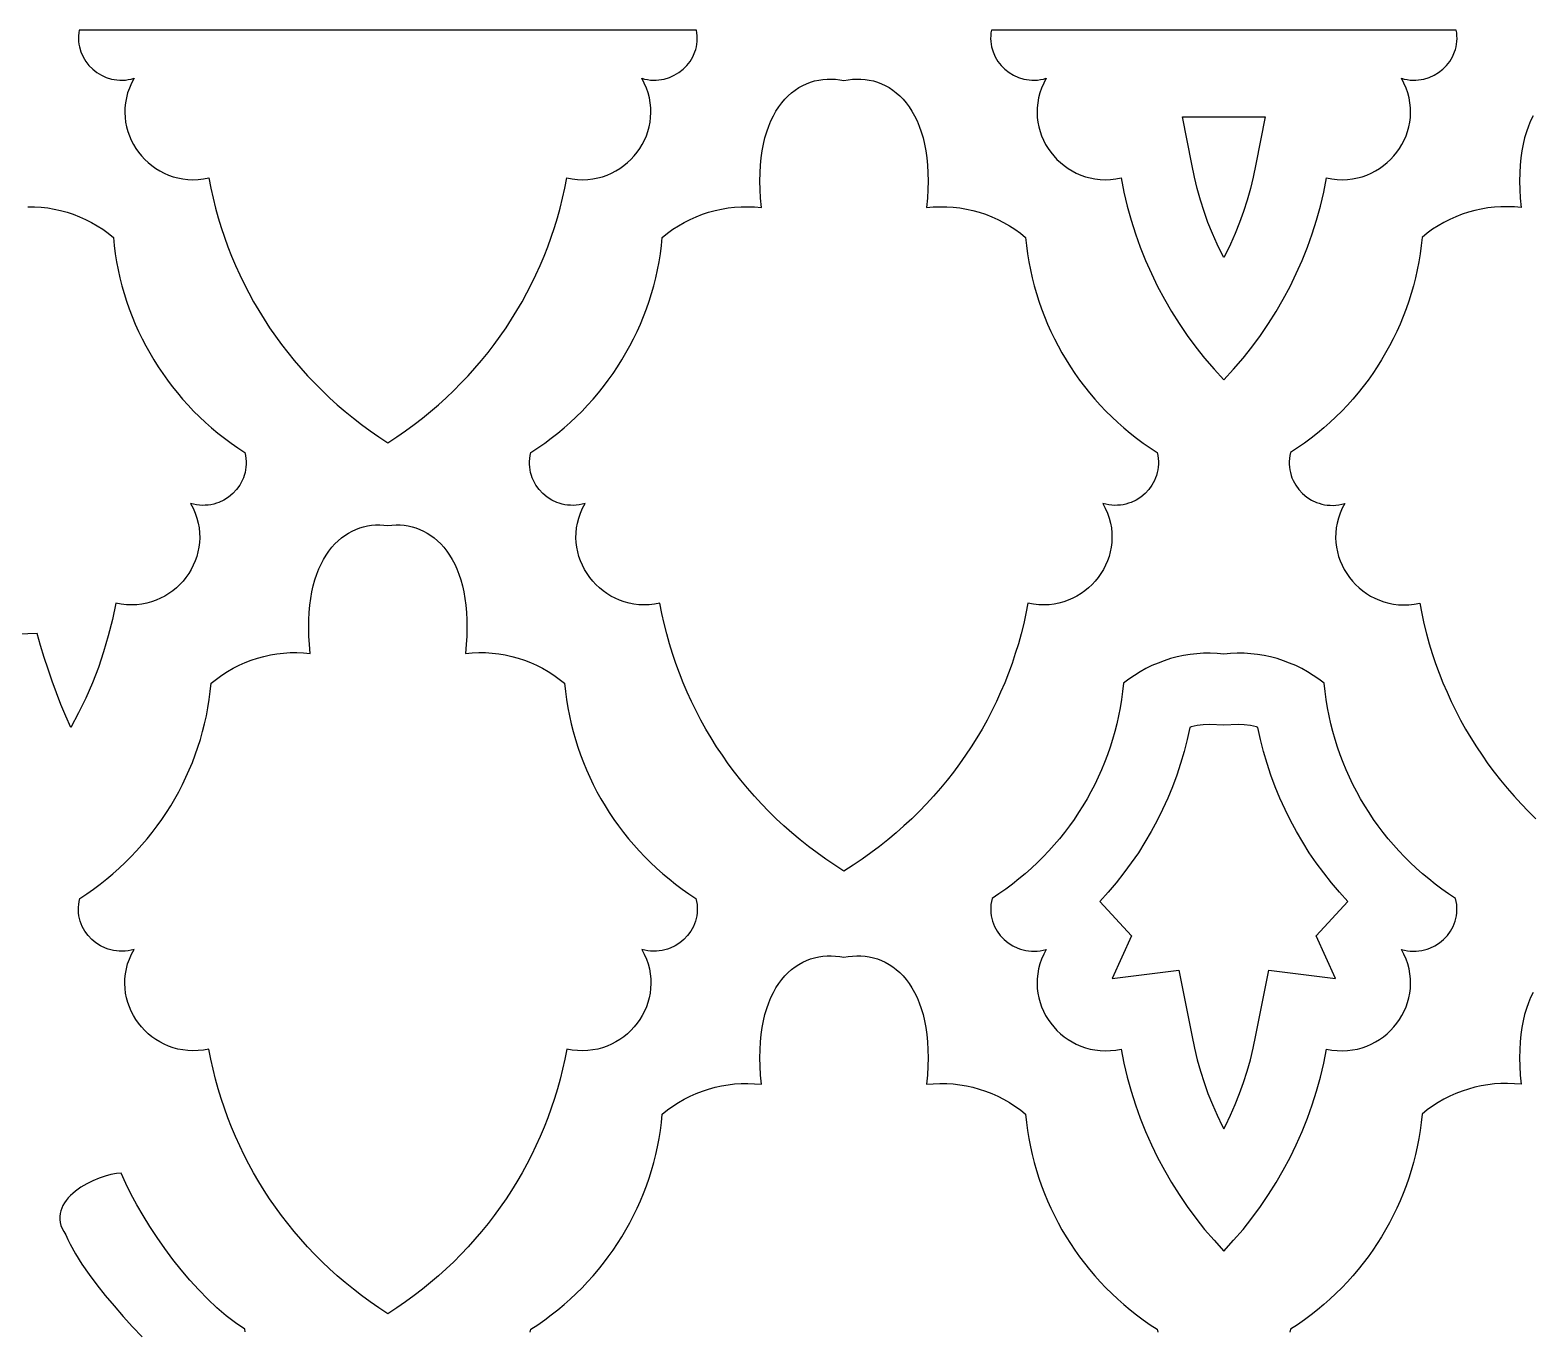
# Model space of a CAD drawing. Extents: x 50 to 3710, y -977 to -877.
# Drawn here: x 2575.2 to 2638.6, y -931.9 to -877.1 of the extents above; entities that cross this region are included whole.
import ezdxf

# ---------------------------------------------------------------- set-up
doc = ezdxf.new("R2010")
doc.units = 0
doc.layers.add('LAYER_1', color=18, linetype='CONTINUOUS')

msp = doc.modelspace()

# ---------------------------------------------------------------- linework, layer by layer
at = {"layer": 'LAYER_1'}
for points in [[(2590.31, -894.488), (2590.686, -894.241), (2591.054, -893.985), (2591.414, -893.722), (2591.765, -893.451), (2592.108, -893.172), (2592.442, -892.885), (2592.768, -892.591), (2593.085, -892.29), (2593.393, -891.982), (2593.692, -891.667), (2593.982, -891.345), (2594.263, -891.017), (2594.534, -890.682), (2594.797, -890.341), (2595.05, -889.994), (2595.294, -889.641), (2595.529, -889.283), (2595.753, -888.918), (2595.969, -888.548), (2596.174, -888.173), (2596.37, -887.793), (2596.556, -887.408), (2596.732, -887.019), (2596.898, -886.624), (2597.054, -886.225), (2597.2, -885.822), (2597.336, -885.415), (2597.461, -885.004), (2597.576, -884.589), (2597.68, -884.17), (2597.774, -883.748), (2597.857, -883.322), (2598.085, -883.364), (2598.31, -883.389), (2598.53, -883.396), (2598.746, -883.387), (2598.958, -883.362), (2599.164, -883.322), (2599.364, -883.268), (2599.558, -883.2), (2599.745, -883.119), (2599.925, -883.025), (2600.096, -882.92), (2600.26, -882.803), (2600.415, -882.675), (2600.56, -882.538), (2600.696, -882.392), (2600.821, -882.237), (2600.935, -882.074), (2601.038, -881.904), (2601.13, -881.727), (2601.209, -881.544), (2601.275, -881.356), (2601.327, -881.163), (2601.366, -880.966), (2601.391, -880.766), (2601.401, -880.563), (2601.395, -880.358), (2601.374, -880.151), (2601.336, -879.944), (2601.282, -879.736), (2601.21, -879.529), (2601.12, -879.323), (2601.012, -879.119), (2601.135, -879.152), (2601.257, -879.176), (2601.379, -879.191), (2601.499, -879.199), (2601.618, -879.198), (2601.735, -879.19), (2601.963, -879.151), (2602.182, -879.085), (2602.388, -878.992), (2602.58, -878.876), (2602.756, -878.738), (2602.913, -878.58), (2603.05, -878.404), (2603.165, -878.213), (2603.255, -878.007), (2603.29, -877.899), (2603.318, -877.789), (2603.339, -877.676), (2603.352, -877.561), (2603.358, -877.444), (2603.355, -877.325), (2603.345, -877.205), (2603.326, -877.083), (2577.294, -877.083), (2577.275, -877.205), (2577.264, -877.325), (2577.262, -877.444), (2577.267, -877.561), (2577.281, -877.676), (2577.302, -877.789), (2577.365, -878.007), (2577.455, -878.213), (2577.569, -878.404), (2577.706, -878.58), (2577.864, -878.738), (2578.04, -878.876), (2578.232, -878.992), (2578.438, -879.085), (2578.656, -879.151), (2578.769, -879.174), (2578.884, -879.19), (2579.001, -879.198), (2579.12, -879.199), (2579.241, -879.191), (2579.362, -879.176), (2579.484, -879.152), (2579.607, -879.119), (2579.499, -879.323), (2579.41, -879.529), (2579.338, -879.736), (2579.283, -879.944), (2579.246, -880.151), (2579.224, -880.358), (2579.219, -880.563), (2579.229, -880.766), (2579.253, -880.966), (2579.292, -881.163), (2579.345, -881.356), (2579.411, -881.544), (2579.49, -881.727), (2579.581, -881.904), (2579.684, -882.074), (2579.799, -882.237), (2579.924, -882.392), (2580.059, -882.538), (2580.205, -882.675), (2580.36, -882.803), (2580.523, -882.92), (2580.695, -883.025), (2580.875, -883.119), (2581.062, -883.2), (2581.256, -883.268), (2581.456, -883.322), (2581.662, -883.362), (2581.873, -883.387), (2582.089, -883.396), (2582.31, -883.389), (2582.534, -883.364), (2582.762, -883.322), (2582.845, -883.748), (2582.939, -884.17), (2583.044, -884.589), (2583.159, -885.004), (2583.284, -885.415), (2583.419, -885.822), (2583.565, -886.225), (2583.721, -886.624), (2583.887, -887.019), (2584.063, -887.408), (2584.249, -887.793), (2584.445, -888.173), (2584.651, -888.548), (2584.866, -888.918), (2585.091, -889.283), (2585.325, -889.641), (2585.569, -889.994), (2585.822, -890.341), (2586.085, -890.682), (2586.357, -891.017), (2586.638, -891.345), (2586.928, -891.667), (2587.227, -891.982), (2587.535, -892.29), (2587.851, -892.591), (2588.177, -892.885), (2588.511, -893.172), (2588.854, -893.451), (2589.205, -893.722), (2589.565, -893.985), (2589.933, -894.241)], [(2625.559, -891.842), (2625.973, -891.391), (2626.369, -890.928), (2626.746, -890.452), (2627.105, -889.964), (2627.445, -889.464), (2627.766, -888.953), (2628.068, -888.431), (2628.351, -887.899), (2628.614, -887.356), (2628.857, -886.805), (2629.081, -886.244), (2629.284, -885.675), (2629.467, -885.098), (2629.629, -884.513), (2629.771, -883.921), (2629.891, -883.322), (2630.119, -883.364), (2630.343, -883.389), (2630.564, -883.396), (2630.78, -883.387), (2630.992, -883.362), (2631.198, -883.322), (2631.398, -883.268), (2631.592, -883.2), (2631.779, -883.119), (2631.958, -883.025), (2632.13, -882.92), (2632.294, -882.803), (2632.449, -882.675), (2632.594, -882.538), (2632.73, -882.392), (2632.855, -882.237), (2632.969, -882.074), (2633.072, -881.904), (2633.164, -881.727), (2633.242, -881.544), (2633.309, -881.356), (2633.361, -881.163), (2633.4, -880.966), (2633.425, -880.766), (2633.435, -880.563), (2633.429, -880.358), (2633.408, -880.151), (2633.37, -879.944), (2633.316, -879.736), (2633.244, -879.529), (2633.154, -879.323), (2633.046, -879.119), (2633.169, -879.152), (2633.291, -879.176), (2633.413, -879.191), (2633.533, -879.199), (2633.652, -879.198), (2633.769, -879.19), (2633.997, -879.151), (2634.215, -879.085), (2634.422, -878.992), (2634.614, -878.876), (2634.79, -878.738), (2634.947, -878.58), (2635.084, -878.404), (2635.199, -878.213), (2635.289, -878.007), (2635.324, -877.899), (2635.352, -877.789), (2635.373, -877.676), (2635.386, -877.561), (2635.392, -877.444), (2635.389, -877.325), (2635.379, -877.205), (2635.36, -877.083), (2625.559, -877.083), (2615.759, -877.083), (2615.74, -877.205), (2615.729, -877.325), (2615.727, -877.444), (2615.733, -877.561), (2615.746, -877.676), (2615.767, -877.789), (2615.83, -878.007), (2615.92, -878.213), (2616.035, -878.404), (2616.172, -878.58), (2616.329, -878.738), (2616.505, -878.876), (2616.697, -878.992), (2616.903, -879.085), (2617.122, -879.151), (2617.235, -879.174), (2617.35, -879.19), (2617.467, -879.198), (2617.586, -879.199), (2617.706, -879.191), (2617.827, -879.176), (2617.95, -879.152), (2618.073, -879.119), (2617.965, -879.323), (2617.875, -879.529), (2617.803, -879.736), (2617.749, -879.944), (2617.711, -880.151), (2617.69, -880.358), (2617.684, -880.563), (2617.694, -880.766), (2617.719, -880.966), (2617.758, -881.163), (2617.81, -881.356), (2617.876, -881.544), (2617.955, -881.727), (2618.047, -881.904), (2618.15, -882.074), (2618.264, -882.237), (2618.389, -882.392), (2618.525, -882.538), (2618.67, -882.675), (2618.825, -882.803), (2618.989, -882.92), (2619.16, -883.025), (2619.34, -883.119), (2619.527, -883.2), (2619.721, -883.268), (2619.921, -883.322), (2620.127, -883.362), (2620.339, -883.387), (2620.555, -883.396), (2620.775, -883.389), (2621, -883.364), (2621.227, -883.322), (2621.348, -883.921), (2621.489, -884.513), (2621.652, -885.098), (2621.835, -885.675), (2622.038, -886.244), (2622.261, -886.805), (2622.505, -887.356), (2622.768, -887.899), (2623.051, -888.431), (2623.353, -888.953), (2623.674, -889.464), (2624.014, -889.964), (2624.373, -890.452), (2624.75, -890.928), (2625.146, -891.391)], [(2609.542, -879.212), (2609.721, -879.18), (2609.9, -879.159), (2610.078, -879.15), (2610.256, -879.152), (2610.433, -879.167), (2610.608, -879.193), (2610.781, -879.232), (2610.952, -879.283), (2611.119, -879.347), (2611.283, -879.423), (2611.443, -879.512), (2611.599, -879.614), (2611.749, -879.729), (2611.894, -879.857), (2612.033, -879.999), (2612.166, -880.154), (2612.292, -880.322), (2612.41, -880.504), (2612.521, -880.7), (2612.623, -880.91), (2612.716, -881.134), (2612.8, -881.373), (2612.875, -881.625), (2612.939, -881.893), (2612.992, -882.174), (2613.034, -882.471), (2613.065, -882.783), (2613.083, -883.109), (2613.089, -883.451), (2613.082, -883.808), (2613.061, -884.181), (2613.025, -884.569), (2613.308, -884.544), (2613.591, -884.534), (2613.873, -884.538), (2614.153, -884.556), (2614.431, -884.588), (2614.707, -884.634), (2614.979, -884.694), (2615.248, -884.768), (2615.512, -884.855), (2615.772, -884.956), (2616.027, -885.069), (2616.276, -885.196), (2616.518, -885.335), (2616.754, -885.488), (2616.982, -885.652), (2617.202, -885.829), (2617.238, -886.175), (2617.284, -886.519), (2617.34, -886.86), (2617.405, -887.199), (2617.48, -887.535), (2617.565, -887.868), (2617.659, -888.198), (2617.762, -888.524), (2617.874, -888.847), (2617.996, -889.167), (2618.126, -889.482), (2618.266, -889.794), (2618.414, -890.101), (2618.57, -890.404), (2618.735, -890.702), (2618.909, -890.995), (2619.091, -891.284), (2619.281, -891.567), (2619.479, -891.845), (2619.685, -892.118), (2619.9, -892.385), (2620.121, -892.646), (2620.351, -892.902), (2620.588, -893.151), (2620.832, -893.393), (2621.084, -893.629), (2621.343, -893.859), (2621.61, -894.082), (2621.883, -894.297), (2622.163, -894.505), (2622.45, -894.706), (2622.743, -894.9), (2622.771, -895.026), (2622.79, -895.151), (2622.8, -895.274), (2622.8, -895.396), (2622.793, -895.517), (2622.777, -895.634), (2622.754, -895.75), (2622.723, -895.863), (2622.685, -895.972), (2622.639, -896.079), (2622.529, -896.281), (2622.394, -896.466), (2622.237, -896.634), (2622.06, -896.78), (2621.865, -896.904), (2621.655, -897.003), (2621.545, -897.043), (2621.432, -897.075), (2621.317, -897.1), (2621.199, -897.118), (2621.078, -897.128), (2620.956, -897.13), (2620.833, -897.123), (2620.708, -897.108), (2620.582, -897.083), (2620.455, -897.05), (2620.563, -897.254), (2620.653, -897.46), (2620.725, -897.667), (2620.779, -897.874), (2620.817, -898.082), (2620.838, -898.288), (2620.844, -898.493), (2620.834, -898.696), (2620.809, -898.897), (2620.771, -899.094), (2620.718, -899.286), (2620.652, -899.475), (2620.573, -899.657), (2620.481, -899.834), (2620.378, -900.005), (2620.264, -900.167), (2620.139, -900.322), (2620.003, -900.469), (2619.858, -900.606), (2619.703, -900.733), (2619.54, -900.85), (2619.368, -900.956), (2619.188, -901.049), (2619.001, -901.13), (2618.807, -901.199), (2618.607, -901.253), (2618.401, -901.293), (2618.189, -901.318), (2617.973, -901.327), (2617.753, -901.319), (2617.528, -901.295), (2617.301, -901.253), (2617.216, -901.686), (2617.12, -902.115), (2617.013, -902.541), (2616.896, -902.962), (2616.768, -903.38), (2616.629, -903.794), (2616.479, -904.204), (2616.319, -904.609), (2616.149, -905.01), (2615.968, -905.405), (2615.777, -905.796), (2615.576, -906.182), (2615.365, -906.562), (2615.143, -906.937), (2614.912, -907.306), (2614.671, -907.669), (2614.42, -908.027), (2614.16, -908.378), (2613.89, -908.723), (2613.61, -909.061), (2613.321, -909.393), (2613.023, -909.718), (2612.715, -910.035), (2612.398, -910.346), (2612.072, -910.649), (2611.737, -910.945), (2611.394, -911.233), (2611.041, -911.513), (2610.679, -911.785), (2610.309, -912.048), (2609.93, -912.304), (2609.542, -912.551), (2609.155, -912.304), (2608.776, -912.048), (2608.406, -911.785), (2608.044, -911.513), (2607.691, -911.233), (2607.347, -910.945), (2607.012, -910.649), (2606.687, -910.346), (2606.37, -910.035), (2606.062, -909.718), (2605.764, -909.393), (2605.475, -909.061), (2605.195, -908.723), (2604.925, -908.378), (2604.665, -908.027), (2604.414, -907.669), (2604.173, -907.306), (2603.942, -906.937), (2603.72, -906.562), (2603.509, -906.182), (2603.308, -905.796), (2603.117, -905.405), (2602.936, -905.01), (2602.766, -904.609), (2602.606, -904.204), (2602.456, -903.794), (2602.317, -903.38), (2602.189, -902.962), (2602.072, -902.541), (2601.965, -902.115), (2601.869, -901.686), (2601.784, -901.253), (2601.557, -901.295), (2601.332, -901.319), (2601.112, -901.327), (2600.895, -901.318), (2600.684, -901.293), (2600.478, -901.253), (2600.278, -901.199), (2600.084, -901.13), (2599.897, -901.049), (2599.717, -900.956), (2599.545, -900.85), (2599.382, -900.733), (2599.227, -900.606), (2599.082, -900.469), (2598.946, -900.322), (2598.821, -900.167), (2598.707, -900.005), (2598.603, -899.834), (2598.512, -899.657), (2598.433, -899.475), (2598.367, -899.286), (2598.314, -899.094), (2598.275, -898.897), (2598.251, -898.696), (2598.241, -898.493), (2598.247, -898.288), (2598.268, -898.082), (2598.306, -897.874), (2598.36, -897.667), (2598.432, -897.46), (2598.522, -897.254), (2598.63, -897.05), (2598.503, -897.083), (2598.377, -897.108), (2598.252, -897.123), (2598.129, -897.13), (2598.007, -897.128), (2597.886, -897.118), (2597.768, -897.1), (2597.653, -897.075), (2597.54, -897.043), (2597.429, -897.003), (2597.219, -896.904), (2597.025, -896.78), (2596.848, -896.634), (2596.691, -896.466), (2596.556, -896.281), (2596.446, -896.079), (2596.4, -895.972), (2596.362, -895.863), (2596.331, -895.75), (2596.308, -895.634), (2596.292, -895.517), (2596.284, -895.396), (2596.285, -895.274), (2596.295, -895.151), (2596.314, -895.026), (2596.342, -894.9), (2596.635, -894.706), (2596.922, -894.505), (2597.202, -894.297), (2597.475, -894.082), (2597.742, -893.859), (2598.001, -893.629), (2598.252, -893.393), (2598.497, -893.151), (2598.734, -892.902), (2598.964, -892.646), (2599.185, -892.385), (2599.399, -892.118), (2599.606, -891.845), (2599.804, -891.567), (2599.994, -891.284), (2600.176, -890.995), (2600.35, -890.702), (2600.515, -890.404), (2600.671, -890.101), (2600.819, -889.794), (2600.959, -889.482), (2601.089, -889.167), (2601.211, -888.847), (2601.323, -888.524), (2601.426, -888.198), (2601.52, -887.868), (2601.605, -887.535), (2601.68, -887.199), (2601.745, -886.86), (2601.801, -886.519), (2601.847, -886.175), (2601.883, -885.829), (2602.103, -885.652), (2602.331, -885.488), (2602.567, -885.335), (2602.809, -885.196), (2603.058, -885.069), (2603.313, -884.956), (2603.572, -884.855), (2603.837, -884.768), (2604.106, -884.694), (2604.378, -884.634), (2604.654, -884.588), (2604.932, -884.556), (2605.212, -884.538), (2605.494, -884.534), (2605.776, -884.544), (2606.059, -884.569), (2606.024, -884.181), (2606.003, -883.808), (2605.996, -883.451), (2606.002, -883.109), (2606.02, -882.783), (2606.05, -882.471), (2606.093, -882.174), (2606.146, -881.893), (2606.21, -881.625), (2606.285, -881.373), (2606.369, -881.134), (2606.462, -880.91), (2606.564, -880.7), (2606.675, -880.504), (2606.793, -880.322), (2606.919, -880.154), (2607.052, -879.999), (2607.191, -879.857), (2607.336, -879.729), (2607.486, -879.614), (2607.642, -879.512), (2607.802, -879.423), (2607.966, -879.347), (2608.133, -879.283), (2608.304, -879.232), (2608.477, -879.193), (2608.652, -879.167), (2608.829, -879.152), (2609.007, -879.15), (2609.185, -879.159), (2609.364, -879.18)], [(2609.542, -879.212), (2609.721, -879.18), (2609.9, -879.159), (2610.078, -879.15), (2610.256, -879.152), (2610.433, -879.167), (2610.608, -879.193), (2610.781, -879.232), (2610.952, -879.283), (2611.119, -879.347), (2611.283, -879.423), (2611.443, -879.512), (2611.599, -879.614), (2611.749, -879.729), (2611.894, -879.857), (2612.033, -879.999), (2612.166, -880.154), (2612.292, -880.322), (2612.41, -880.504), (2612.521, -880.7), (2612.623, -880.91), (2612.716, -881.134), (2612.8, -881.373), (2612.875, -881.625), (2612.939, -881.893), (2612.992, -882.174), (2613.034, -882.471), (2613.065, -882.783), (2613.083, -883.109), (2613.089, -883.451), (2613.082, -883.808), (2613.061, -884.181), (2613.025, -884.569), (2613.308, -884.544), (2613.591, -884.534), (2613.873, -884.538), (2614.153, -884.556), (2614.431, -884.588), (2614.707, -884.634), (2614.979, -884.694), (2615.248, -884.768), (2615.512, -884.855), (2615.772, -884.956), (2616.027, -885.069), (2616.276, -885.196), (2616.518, -885.335), (2616.754, -885.488), (2616.982, -885.652), (2617.202, -885.829), (2617.238, -886.175), (2617.284, -886.519), (2617.34, -886.86), (2617.405, -887.199), (2617.48, -887.535), (2617.565, -887.868), (2617.659, -888.198), (2617.762, -888.524), (2617.874, -888.847), (2617.996, -889.167), (2618.126, -889.482), (2618.266, -889.794), (2618.414, -890.101), (2618.57, -890.404), (2618.735, -890.702), (2618.909, -890.995), (2619.091, -891.284), (2619.281, -891.567), (2619.479, -891.845), (2619.685, -892.118), (2619.9, -892.385), (2620.121, -892.646), (2620.351, -892.902), (2620.588, -893.151), (2620.832, -893.393), (2621.084, -893.629), (2621.343, -893.859), (2621.61, -894.082), (2621.883, -894.297), (2622.163, -894.505), (2622.45, -894.706), (2622.743, -894.9), (2622.771, -895.026), (2622.79, -895.151), (2622.8, -895.274), (2622.8, -895.396), (2622.793, -895.517), (2622.777, -895.634), (2622.754, -895.75), (2622.723, -895.863), (2622.685, -895.972), (2622.639, -896.079), (2622.529, -896.281), (2622.394, -896.466), (2622.237, -896.634), (2622.06, -896.78), (2621.865, -896.904), (2621.655, -897.003), (2621.545, -897.043), (2621.432, -897.075), (2621.317, -897.1), (2621.199, -897.118), (2621.078, -897.128), (2620.956, -897.13), (2620.833, -897.123), (2620.708, -897.108), (2620.582, -897.083), (2620.455, -897.05), (2620.563, -897.254), (2620.653, -897.46), (2620.725, -897.667), (2620.779, -897.874), (2620.817, -898.082), (2620.838, -898.288), (2620.844, -898.493), (2620.834, -898.696), (2620.809, -898.897), (2620.771, -899.094), (2620.718, -899.286), (2620.652, -899.475), (2620.573, -899.657), (2620.481, -899.834), (2620.378, -900.005), (2620.264, -900.167), (2620.139, -900.322), (2620.003, -900.469), (2619.858, -900.606), (2619.703, -900.733), (2619.54, -900.85), (2619.368, -900.956), (2619.188, -901.049), (2619.001, -901.13), (2618.807, -901.199), (2618.607, -901.253), (2618.401, -901.293), (2618.189, -901.318), (2617.973, -901.327), (2617.753, -901.319), (2617.528, -901.295), (2617.301, -901.253), (2617.216, -901.686), (2617.12, -902.115), (2617.013, -902.541), (2616.896, -902.962), (2616.768, -903.38), (2616.629, -903.794), (2616.479, -904.204), (2616.319, -904.609), (2616.149, -905.01), (2615.968, -905.405), (2615.777, -905.796), (2615.576, -906.182), (2615.365, -906.562), (2615.143, -906.937), (2614.912, -907.306), (2614.671, -907.669), (2614.42, -908.027), (2614.16, -908.378), (2613.89, -908.723), (2613.61, -909.061), (2613.321, -909.393), (2613.023, -909.718), (2612.715, -910.035), (2612.398, -910.346), (2612.072, -910.649), (2611.737, -910.945), (2611.394, -911.233), (2611.041, -911.513), (2610.679, -911.785), (2610.309, -912.048), (2609.93, -912.304), (2609.542, -912.551), (2609.155, -912.304), (2608.776, -912.048), (2608.406, -911.785), (2608.044, -911.513), (2607.691, -911.233), (2607.347, -910.945), (2607.012, -910.649), (2606.687, -910.346), (2606.37, -910.035), (2606.062, -909.718), (2605.764, -909.393), (2605.475, -909.061), (2605.195, -908.723), (2604.925, -908.378), (2604.665, -908.027), (2604.414, -907.669), (2604.173, -907.306), (2603.942, -906.937), (2603.72, -906.562), (2603.509, -906.182), (2603.308, -905.796), (2603.117, -905.405), (2602.936, -905.01), (2602.766, -904.609), (2602.606, -904.204), (2602.456, -903.794), (2602.317, -903.38), (2602.189, -902.962), (2602.072, -902.541), (2601.965, -902.115), (2601.869, -901.686), (2601.784, -901.253), (2601.557, -901.295), (2601.332, -901.319), (2601.112, -901.327), (2600.895, -901.318), (2600.684, -901.293), (2600.478, -901.253), (2600.278, -901.199), (2600.084, -901.13), (2599.897, -901.049), (2599.717, -900.956), (2599.545, -900.85), (2599.382, -900.733), (2599.227, -900.606), (2599.082, -900.469), (2598.946, -900.322), (2598.821, -900.167), (2598.707, -900.005), (2598.603, -899.834), (2598.512, -899.657), (2598.433, -899.475), (2598.367, -899.286), (2598.314, -899.094), (2598.275, -898.897), (2598.251, -898.696), (2598.241, -898.493), (2598.247, -898.288), (2598.268, -898.082), (2598.306, -897.874), (2598.36, -897.667), (2598.432, -897.46), (2598.522, -897.254), (2598.63, -897.05), (2598.503, -897.083), (2598.377, -897.108), (2598.252, -897.123), (2598.129, -897.13), (2598.007, -897.128), (2597.886, -897.118), (2597.768, -897.1), (2597.653, -897.075), (2597.54, -897.043), (2597.429, -897.003), (2597.219, -896.904), (2597.025, -896.78), (2596.848, -896.634), (2596.691, -896.466), (2596.556, -896.281), (2596.446, -896.079), (2596.4, -895.972), (2596.362, -895.863), (2596.331, -895.75), (2596.308, -895.634), (2596.292, -895.517), (2596.284, -895.396), (2596.285, -895.274), (2596.295, -895.151), (2596.314, -895.026), (2596.342, -894.9), (2596.635, -894.706), (2596.922, -894.505), (2597.202, -894.297), (2597.475, -894.082), (2597.742, -893.859), (2598.001, -893.629), (2598.252, -893.393), (2598.497, -893.151), (2598.734, -892.902), (2598.964, -892.646), (2599.185, -892.385), (2599.399, -892.118), (2599.606, -891.845), (2599.804, -891.567), (2599.994, -891.284), (2600.176, -890.995), (2600.35, -890.702), (2600.515, -890.404), (2600.671, -890.101), (2600.819, -889.794), (2600.959, -889.482), (2601.089, -889.167), (2601.211, -888.847), (2601.323, -888.524), (2601.426, -888.198), (2601.52, -887.868), (2601.605, -887.535), (2601.68, -887.199), (2601.745, -886.86), (2601.801, -886.519), (2601.847, -886.175), (2601.883, -885.829), (2602.103, -885.652), (2602.331, -885.488), (2602.567, -885.335), (2602.809, -885.196), (2603.058, -885.069), (2603.313, -884.956), (2603.572, -884.855), (2603.837, -884.768), (2604.106, -884.694), (2604.378, -884.634), (2604.654, -884.588), (2604.932, -884.556), (2605.212, -884.538), (2605.494, -884.534), (2605.776, -884.544), (2606.059, -884.569), (2606.024, -884.181), (2606.003, -883.808), (2605.996, -883.451), (2606.002, -883.109), (2606.02, -882.783), (2606.05, -882.471), (2606.093, -882.174), (2606.146, -881.893), (2606.21, -881.625), (2606.285, -881.373), (2606.369, -881.134), (2606.462, -880.91), (2606.564, -880.7), (2606.675, -880.504), (2606.793, -880.322), (2606.919, -880.154), (2607.052, -879.999), (2607.191, -879.857), (2607.336, -879.729), (2607.486, -879.614), (2607.642, -879.512), (2607.802, -879.423), (2607.966, -879.347), (2608.133, -879.283), (2608.304, -879.232), (2608.477, -879.193), (2608.652, -879.167), (2608.829, -879.152), (2609.007, -879.15), (2609.185, -879.159), (2609.364, -879.18)], [(2625.559, -886.682), (2625.491, -886.556), (2625.275, -886.111), (2625.076, -885.658), (2624.892, -885.198), (2624.725, -884.73), (2624.574, -884.255), (2624.441, -883.773), (2624.324, -883.285), (2624.214, -882.739), (2623.811, -880.737), (2625.559, -880.737), (2627.307, -880.737), (2626.905, -882.739), (2626.795, -883.285), (2626.678, -883.773), (2626.544, -884.255), (2626.394, -884.73), (2626.227, -885.198), (2626.043, -885.658), (2625.844, -886.111), (2625.628, -886.556)], [(2590.31, -931.222), (2589.933, -930.975), (2589.565, -930.72), (2589.205, -930.456), (2588.854, -930.185), (2588.511, -929.906), (2588.177, -929.62), (2587.851, -929.326), (2587.535, -929.025), (2587.227, -928.717), (2586.928, -928.402), (2586.638, -928.08), (2586.357, -927.751), (2586.085, -927.417), (2585.822, -927.076), (2585.569, -926.729), (2585.325, -926.376), (2585.091, -926.017), (2584.866, -925.653), (2584.651, -925.283), (2584.445, -924.908), (2584.249, -924.528), (2584.063, -924.143), (2583.887, -923.753), (2583.721, -923.359), (2583.565, -922.96), (2583.419, -922.557), (2583.284, -922.149), (2583.158, -921.738), (2583.043, -921.323), (2582.939, -920.904), (2582.845, -920.482), (2582.762, -920.057), (2582.534, -920.099), (2582.31, -920.123), (2582.089, -920.131), (2581.873, -920.121), (2581.662, -920.097), (2581.456, -920.057), (2581.255, -920.002), (2581.061, -919.934), (2580.874, -919.853), (2580.695, -919.759), (2580.523, -919.654), (2580.359, -919.537), (2580.205, -919.41), (2580.059, -919.273), (2579.924, -919.126), (2579.798, -918.971), (2579.684, -918.808), (2579.581, -918.638), (2579.49, -918.461), (2579.411, -918.279), (2579.345, -918.09), (2579.292, -917.898), (2579.253, -917.701), (2579.228, -917.5), (2579.219, -917.297), (2579.224, -917.092), (2579.245, -916.886), (2579.283, -916.678), (2579.338, -916.471), (2579.409, -916.264), (2579.499, -916.058), (2579.607, -915.854), (2579.481, -915.887), (2579.355, -915.911), (2579.23, -915.927), (2579.106, -915.933), (2578.984, -915.932), (2578.864, -915.922), (2578.746, -915.904), (2578.63, -915.879), (2578.517, -915.847), (2578.407, -915.807), (2578.197, -915.708), (2578.002, -915.584), (2577.825, -915.438), (2577.668, -915.27), (2577.533, -915.085), (2577.423, -914.883), (2577.378, -914.776), (2577.339, -914.666), (2577.308, -914.554), (2577.285, -914.438), (2577.269, -914.32), (2577.262, -914.2), (2577.263, -914.078), (2577.273, -913.955), (2577.291, -913.83), (2577.319, -913.704), (2577.613, -913.51), (2577.9, -913.309), (2578.18, -913.101), (2578.453, -912.886), (2578.719, -912.663), (2578.978, -912.433), (2579.23, -912.197), (2579.474, -911.954), (2579.712, -911.705), (2579.941, -911.45), (2580.163, -911.189), (2580.377, -910.922), (2580.583, -910.649), (2580.781, -910.371), (2580.971, -910.088), (2581.153, -909.799), (2581.327, -909.506), (2581.492, -909.207), (2581.649, -908.905), (2581.797, -908.597), (2581.936, -908.286), (2582.067, -907.971), (2582.188, -907.651), (2582.3, -907.328), (2582.404, -907.002), (2582.498, -906.672), (2582.582, -906.339), (2582.657, -906.003), (2582.722, -905.664), (2582.778, -905.323), (2582.824, -904.979), (2582.86, -904.633), (2583.08, -904.456), (2583.309, -904.291), (2583.544, -904.139), (2583.787, -904), (2584.035, -903.873), (2584.29, -903.76), (2584.55, -903.659), (2584.815, -903.572), (2585.083, -903.498), (2585.356, -903.438), (2585.631, -903.392), (2585.909, -903.36), (2586.19, -903.341), (2586.471, -903.338), (2586.754, -903.348), (2587.037, -903.373), (2587.003, -902.999), (2586.982, -902.639), (2586.974, -902.294), (2586.977, -901.963), (2586.993, -901.646), (2587.02, -901.343), (2587.058, -901.053), (2587.107, -900.778), (2587.165, -900.516), (2587.233, -900.268), (2587.311, -900.033), (2587.397, -899.811), (2587.492, -899.603), (2587.594, -899.407), (2587.704, -899.225), (2587.822, -899.055), (2587.945, -898.898), (2588.075, -898.753), (2588.211, -898.621), (2588.352, -898.501), (2588.499, -898.394), (2588.649, -898.298), (2588.804, -898.215), (2588.962, -898.143), (2589.124, -898.083), (2589.288, -898.034), (2589.455, -897.997), (2589.624, -897.971), (2589.794, -897.957), (2589.965, -897.953), (2590.137, -897.961), (2590.31, -897.979), (2590.482, -897.961), (2590.654, -897.953), (2590.825, -897.957), (2590.995, -897.971), (2591.164, -897.997), (2591.331, -898.034), (2591.495, -898.083), (2591.657, -898.143), (2591.815, -898.215), (2591.97, -898.298), (2592.121, -898.394), (2592.267, -898.501), (2592.408, -898.621), (2592.544, -898.753), (2592.674, -898.898), (2592.798, -899.055), (2592.915, -899.225), (2593.025, -899.407), (2593.127, -899.603), (2593.222, -899.811), (2593.308, -900.033), (2593.386, -900.268), (2593.454, -900.516), (2593.513, -900.778), (2593.561, -901.053), (2593.599, -901.343), (2593.626, -901.646), (2593.642, -901.963), (2593.646, -902.294), (2593.637, -902.639), (2593.616, -902.999), (2593.582, -903.373), (2593.865, -903.348), (2594.148, -903.338), (2594.43, -903.341), (2594.71, -903.36), (2594.988, -903.392), (2595.263, -903.438), (2595.536, -903.498), (2595.805, -903.572), (2596.069, -903.659), (2596.329, -903.76), (2596.584, -903.873), (2596.833, -904), (2597.075, -904.139), (2597.311, -904.291), (2597.539, -904.456), (2597.759, -904.633), (2597.795, -904.979), (2597.841, -905.323), (2597.897, -905.664), (2597.962, -906.003), (2598.037, -906.339), (2598.122, -906.672), (2598.216, -907.002), (2598.319, -907.328), (2598.431, -907.651), (2598.553, -907.971), (2598.683, -908.286), (2598.822, -908.597), (2598.97, -908.905), (2599.127, -909.207), (2599.292, -909.506), (2599.466, -909.799), (2599.648, -910.088), (2599.838, -910.371), (2600.036, -910.649), (2600.242, -910.922), (2600.456, -911.189), (2600.678, -911.45), (2600.908, -911.705), (2601.145, -911.954), (2601.389, -912.197), (2601.641, -912.433), (2601.9, -912.663), (2602.166, -912.886), (2602.44, -913.101), (2602.72, -913.309), (2603.007, -913.51), (2603.3, -913.704), (2603.328, -913.83), (2603.347, -913.955), (2603.356, -914.078), (2603.357, -914.2), (2603.35, -914.32), (2603.334, -914.438), (2603.311, -914.554), (2603.28, -914.666), (2603.242, -914.776), (2603.196, -914.883), (2603.086, -915.085), (2602.951, -915.27), (2602.794, -915.438), (2602.617, -915.584), (2602.422, -915.708), (2602.212, -915.807), (2602.102, -915.847), (2601.989, -915.879), (2601.874, -915.904), (2601.755, -915.922), (2601.635, -915.932), (2601.513, -915.933), (2601.389, -915.927), (2601.265, -915.911), (2601.139, -915.887), (2601.012, -915.854), (2601.12, -916.058), (2601.21, -916.264), (2601.282, -916.471), (2601.336, -916.678), (2601.374, -916.886), (2601.395, -917.092), (2601.401, -917.297), (2601.391, -917.5), (2601.366, -917.701), (2601.327, -917.898), (2601.275, -918.09), (2601.209, -918.279), (2601.13, -918.461), (2601.038, -918.638), (2600.935, -918.808), (2600.821, -918.971), (2600.696, -919.126), (2600.56, -919.273), (2600.415, -919.41), (2600.26, -919.537), (2600.096, -919.654), (2599.925, -919.759), (2599.745, -919.853), (2599.558, -919.934), (2599.364, -920.002), (2599.164, -920.057), (2598.958, -920.097), (2598.746, -920.121), (2598.53, -920.131), (2598.31, -920.123), (2598.085, -920.099), (2597.857, -920.057), (2597.774, -920.482), (2597.68, -920.904), (2597.576, -921.323), (2597.461, -921.738), (2597.336, -922.149), (2597.2, -922.557), (2597.054, -922.96), (2596.898, -923.359), (2596.732, -923.753), (2596.556, -924.143), (2596.37, -924.528), (2596.174, -924.908), (2595.969, -925.283), (2595.753, -925.653), (2595.529, -926.017), (2595.294, -926.376), (2595.05, -926.729), (2594.797, -927.076), (2594.534, -927.417), (2594.263, -927.751), (2593.982, -928.08), (2593.692, -928.402), (2593.393, -928.717), (2593.085, -929.025), (2592.768, -929.326), (2592.442, -929.62), (2592.108, -929.906), (2591.765, -930.185), (2591.414, -930.456), (2591.054, -930.72), (2590.686, -930.975)], [(2625.559, -928.576), (2625.973, -928.125), (2626.369, -927.662), (2626.746, -927.186), (2627.105, -926.698), (2627.445, -926.198), (2627.766, -925.687), (2628.068, -925.165), (2628.351, -924.633), (2628.614, -924.091), (2628.857, -923.539), (2629.081, -922.978), (2629.284, -922.409), (2629.467, -921.832), (2629.629, -921.247), (2629.771, -920.655), (2629.891, -920.057), (2630.119, -920.099), (2630.343, -920.123), (2630.564, -920.131), (2630.78, -920.121), (2630.992, -920.097), (2631.198, -920.057), (2631.398, -920.002), (2631.592, -919.934), (2631.779, -919.853), (2631.958, -919.759), (2632.13, -919.654), (2632.294, -919.537), (2632.449, -919.41), (2632.594, -919.273), (2632.73, -919.126), (2632.855, -918.971), (2632.969, -918.808), (2633.072, -918.638), (2633.164, -918.461), (2633.242, -918.279), (2633.309, -918.09), (2633.361, -917.898), (2633.4, -917.701), (2633.425, -917.5), (2633.435, -917.297), (2633.429, -917.092), (2633.408, -916.886), (2633.37, -916.678), (2633.316, -916.471), (2633.244, -916.264), (2633.154, -916.058), (2633.046, -915.854), (2633.173, -915.887), (2633.299, -915.911), (2633.423, -915.927), (2633.547, -915.933), (2633.669, -915.932), (2633.789, -915.922), (2633.907, -915.904), (2634.023, -915.879), (2634.136, -915.847), (2634.246, -915.807), (2634.456, -915.708), (2634.651, -915.584), (2634.828, -915.438), (2634.985, -915.27), (2635.12, -915.085), (2635.23, -914.883), (2635.275, -914.776), (2635.314, -914.666), (2635.345, -914.554), (2635.368, -914.438), (2635.384, -914.32), (2635.391, -914.2), (2635.39, -914.078), (2635.381, -913.955), (2635.362, -913.83), (2635.334, -913.704), (2635.04, -913.51), (2634.754, -913.309), (2634.473, -913.101), (2634.2, -912.886), (2633.934, -912.663), (2633.675, -912.433), (2633.423, -912.197), (2633.179, -911.954), (2632.942, -911.705), (2632.712, -911.45), (2632.49, -911.189), (2632.276, -910.922), (2632.07, -910.649), (2631.872, -910.371), (2631.682, -910.088), (2631.5, -909.799), (2631.326, -909.506), (2631.161, -909.207), (2631.004, -908.905), (2630.856, -908.597), (2630.717, -908.286), (2630.587, -907.971), (2630.465, -907.651), (2630.353, -907.328), (2630.25, -907.002), (2630.156, -906.672), (2630.071, -906.339), (2629.996, -906.003), (2629.931, -905.664), (2629.875, -905.323), (2629.829, -904.979), (2629.793, -904.633), (2629.567, -904.46), (2629.333, -904.298), (2629.092, -904.149), (2628.845, -904.013), (2628.592, -903.889), (2628.333, -903.778), (2628.07, -903.68), (2627.802, -903.594), (2627.53, -903.522), (2627.255, -903.463), (2626.977, -903.418), (2626.696, -903.386), (2626.413, -903.368), (2626.129, -903.364), (2625.845, -903.374), (2625.559, -903.398), (2625.274, -903.374), (2624.989, -903.364), (2624.705, -903.368), (2624.423, -903.386), (2624.142, -903.418), (2623.864, -903.463), (2623.589, -903.522), (2623.317, -903.594), (2623.049, -903.68), (2622.785, -903.778), (2622.527, -903.889), (2622.274, -904.013), (2622.026, -904.149), (2621.786, -904.298), (2621.552, -904.46), (2621.326, -904.633), (2621.29, -904.979), (2621.244, -905.323), (2621.188, -905.664), (2621.123, -906.003), (2621.048, -906.339), (2620.963, -906.672), (2620.869, -907.002), (2620.766, -907.328), (2620.654, -907.651), (2620.532, -907.971), (2620.402, -908.286), (2620.262, -908.597), (2620.114, -908.905), (2619.958, -909.207), (2619.793, -909.506), (2619.619, -909.799), (2619.437, -910.088), (2619.247, -910.371), (2619.049, -910.649), (2618.843, -910.922), (2618.629, -911.189), (2618.407, -911.45), (2618.177, -911.705), (2617.94, -911.954), (2617.696, -912.197), (2617.444, -912.433), (2617.185, -912.663), (2616.919, -912.886), (2616.645, -913.101), (2616.365, -913.309), (2616.078, -913.51), (2615.785, -913.704), (2615.757, -913.83), (2615.738, -913.955), (2615.729, -914.078), (2615.728, -914.2), (2615.735, -914.32), (2615.751, -914.438), (2615.774, -914.554), (2615.805, -914.666), (2615.843, -914.776), (2615.889, -914.883), (2615.999, -915.085), (2616.134, -915.27), (2616.291, -915.438), (2616.468, -915.584), (2616.663, -915.708), (2616.873, -915.807), (2616.983, -915.847), (2617.096, -915.879), (2617.211, -915.904), (2617.33, -915.922), (2617.45, -915.932), (2617.572, -915.933), (2617.695, -915.927), (2617.82, -915.911), (2617.946, -915.887), (2618.073, -915.854), (2617.965, -916.058), (2617.875, -916.264), (2617.803, -916.471), (2617.749, -916.678), (2617.711, -916.886), (2617.69, -917.092), (2617.684, -917.297), (2617.694, -917.5), (2617.719, -917.701), (2617.758, -917.898), (2617.81, -918.09), (2617.876, -918.279), (2617.955, -918.461), (2618.047, -918.638), (2618.15, -918.808), (2618.264, -918.971), (2618.389, -919.126), (2618.525, -919.273), (2618.67, -919.41), (2618.825, -919.537), (2618.989, -919.654), (2619.16, -919.759), (2619.34, -919.853), (2619.527, -919.934), (2619.721, -920.002), (2619.921, -920.057), (2620.127, -920.097), (2620.339, -920.121), (2620.555, -920.131), (2620.775, -920.123), (2621, -920.099), (2621.227, -920.057), (2621.348, -920.655), (2621.489, -921.247), (2621.652, -921.832), (2621.835, -922.409), (2622.038, -922.978), (2622.261, -923.539), (2622.505, -924.091), (2622.768, -924.633), (2623.051, -925.165), (2623.353, -925.687), (2623.674, -926.198), (2624.014, -926.698), (2624.373, -927.186), (2624.75, -927.662), (2625.146, -928.125)], [(2625.559, -923.416), (2625.628, -923.29), (2625.844, -922.845), (2626.043, -922.392), (2626.227, -921.932), (2626.394, -921.464), (2626.544, -920.989), (2626.678, -920.508), (2626.795, -920.02), (2626.905, -919.473), (2627.456, -916.735), (2630.267, -917.08), (2629.453, -915.288), (2630.793, -913.835), (2630.438, -913.445), (2630.097, -913.044), (2629.771, -912.631), (2629.46, -912.209), (2629.164, -911.777), (2628.884, -911.335), (2628.62, -910.885), (2628.372, -910.425), (2628.14, -909.958), (2627.925, -909.483), (2627.726, -909), (2627.544, -908.511), (2627.38, -908.015), (2627.232, -907.513), (2627.102, -907.006), (2626.99, -906.493), (2626.937, -906.475), (2626.683, -906.414), (2626.424, -906.378), (2626.161, -906.368), (2625.559, -906.404), (2624.957, -906.368), (2624.695, -906.378), (2624.435, -906.414), (2624.182, -906.475), (2624.129, -906.493), (2624.016, -907.006), (2623.887, -907.513), (2623.739, -908.015), (2623.574, -908.511), (2623.393, -909), (2623.194, -909.483), (2622.979, -909.958), (2622.747, -910.425), (2622.499, -910.885), (2622.234, -911.335), (2621.955, -911.777), (2621.659, -912.209), (2621.348, -912.631), (2621.022, -913.044), (2620.681, -913.445), (2620.325, -913.835), (2621.666, -915.288), (2620.852, -917.08), (2623.663, -916.735), (2624.214, -919.473), (2624.324, -920.02), (2624.441, -920.508), (2624.574, -920.989), (2624.725, -921.464), (2624.892, -921.932), (2625.075, -922.392), (2625.275, -922.845), (2625.491, -923.29)]]:
    msp.add_lwpolyline(points, close=True, dxfattribs=at)
for points in [[(2638.598, -880.7), (2638.496, -880.91), (2638.403, -881.134), (2638.318, -881.373), (2638.244, -881.625), (2638.18, -881.893), (2638.127, -882.174), (2638.084, -882.471), (2638.054, -882.783), (2638.036, -883.109), (2638.03, -883.451), (2638.037, -883.808), (2638.058, -884.181), (2638.093, -884.569), (2637.81, -884.544), (2637.528, -884.534), (2637.246, -884.538), (2636.966, -884.556), (2636.688, -884.588), (2636.412, -884.634), (2636.14, -884.694), (2635.871, -884.768), (2635.606, -884.855), (2635.347, -884.956), (2635.092, -885.069), (2634.843, -885.196), (2634.601, -885.335), (2634.365, -885.488), (2634.137, -885.652), (2633.916, -885.829), (2633.881, -886.175), (2633.835, -886.519), (2633.779, -886.86), (2633.714, -887.199), (2633.638, -887.535), (2633.554, -887.868), (2633.46, -888.198), (2633.357, -888.524), (2633.244, -888.847), (2633.123, -889.167), (2632.993, -889.482), (2632.853, -889.794), (2632.705, -890.101), (2632.549, -890.404), (2632.383, -890.702), (2632.21, -890.995), (2632.028, -891.284), (2631.838, -891.567), (2631.64, -891.845), (2631.433, -892.118), (2631.219, -892.385), (2630.997, -892.646), (2630.768, -892.902), (2630.531, -893.151), (2630.286, -893.393), (2630.035, -893.629), (2629.776, -893.859), (2629.509, -894.082), (2629.236, -894.297), (2628.956, -894.505), (2628.669, -894.706), (2628.376, -894.9), (2628.348, -895.026), (2628.329, -895.151), (2628.319, -895.274), (2628.318, -895.396), (2628.326, -895.517), (2628.341, -895.634), (2628.365, -895.75), (2628.396, -895.863), (2628.434, -895.972), (2628.479, -896.079), (2628.59, -896.281), (2628.725, -896.466), (2628.882, -896.634), (2629.059, -896.78), (2629.253, -896.904), (2629.463, -897.003), (2629.573, -897.043), (2629.686, -897.075), (2629.802, -897.1), (2629.92, -897.118), (2630.041, -897.128), (2630.163, -897.13), (2630.286, -897.123), (2630.411, -897.108), (2630.537, -897.083), (2630.664, -897.05), (2630.556, -897.254), (2630.466, -897.46), (2630.394, -897.667), (2630.34, -897.874), (2630.302, -898.082), (2630.281, -898.288), (2630.275, -898.493), (2630.285, -898.696), (2630.309, -898.897), (2630.348, -899.094), (2630.401, -899.286), (2630.467, -899.475), (2630.546, -899.657), (2630.637, -899.834), (2630.74, -900.005), (2630.855, -900.167), (2630.98, -900.322), (2631.116, -900.469), (2631.261, -900.606), (2631.416, -900.733), (2631.579, -900.85), (2631.751, -900.956), (2631.931, -901.049), (2632.118, -901.13), (2632.312, -901.199), (2632.512, -901.253), (2632.718, -901.293), (2632.929, -901.318), (2633.146, -901.327), (2633.366, -901.319), (2633.591, -901.295), (2633.818, -901.253), (2633.903, -901.686), (2633.999, -902.115), (2634.106, -902.541), (2634.223, -902.962), (2634.351, -903.38), (2634.49, -903.794), (2634.64, -904.204), (2634.8, -904.609), (2634.97, -905.01), (2635.151, -905.405), (2635.342, -905.796), (2635.543, -906.182), (2635.754, -906.562), (2635.975, -906.937), (2636.207, -907.306), (2636.448, -907.669), (2636.698, -908.027), (2636.959, -908.378), (2637.229, -908.723), (2637.509, -909.061), (2637.798, -909.393), (2638.096, -909.718), (2638.404, -910.035), (2638.72, -910.346)], [(2638.598, -880.7), (2638.496, -880.91), (2638.403, -881.134), (2638.318, -881.373), (2638.244, -881.625), (2638.18, -881.893), (2638.127, -882.174), (2638.084, -882.471), (2638.054, -882.783), (2638.036, -883.109), (2638.03, -883.451), (2638.037, -883.808), (2638.058, -884.181), (2638.093, -884.569), (2637.81, -884.544), (2637.528, -884.534), (2637.246, -884.538), (2636.966, -884.556), (2636.688, -884.588), (2636.412, -884.634), (2636.14, -884.694), (2635.871, -884.768), (2635.606, -884.855), (2635.347, -884.956), (2635.092, -885.069), (2634.843, -885.196), (2634.601, -885.335), (2634.365, -885.488), (2634.137, -885.652), (2633.916, -885.829), (2633.881, -886.175), (2633.835, -886.519), (2633.779, -886.86), (2633.714, -887.199), (2633.638, -887.535), (2633.554, -887.868), (2633.46, -888.198), (2633.357, -888.524), (2633.244, -888.847), (2633.123, -889.167), (2632.993, -889.482), (2632.853, -889.794), (2632.705, -890.101), (2632.549, -890.404), (2632.383, -890.702), (2632.21, -890.995), (2632.028, -891.284), (2631.838, -891.567), (2631.64, -891.845), (2631.433, -892.118), (2631.219, -892.385), (2630.997, -892.646), (2630.768, -892.902), (2630.531, -893.151), (2630.286, -893.393), (2630.035, -893.629), (2629.776, -893.859), (2629.509, -894.082), (2629.236, -894.297), (2628.956, -894.505), (2628.669, -894.706), (2628.376, -894.9), (2628.348, -895.026), (2628.329, -895.151), (2628.319, -895.274), (2628.318, -895.396), (2628.326, -895.517), (2628.341, -895.634), (2628.365, -895.75), (2628.396, -895.863), (2628.434, -895.972), (2628.479, -896.079), (2628.59, -896.281), (2628.725, -896.466), (2628.882, -896.634), (2629.059, -896.78), (2629.253, -896.904), (2629.463, -897.003), (2629.573, -897.043), (2629.686, -897.075), (2629.802, -897.1), (2629.92, -897.118), (2630.041, -897.128), (2630.163, -897.13), (2630.286, -897.123), (2630.411, -897.108), (2630.537, -897.083), (2630.664, -897.05), (2630.556, -897.254), (2630.466, -897.46), (2630.394, -897.667), (2630.34, -897.874), (2630.302, -898.082), (2630.281, -898.288), (2630.275, -898.493), (2630.285, -898.696), (2630.309, -898.897), (2630.348, -899.094), (2630.401, -899.286), (2630.467, -899.475), (2630.546, -899.657), (2630.637, -899.834), (2630.74, -900.005), (2630.855, -900.167), (2630.98, -900.322), (2631.116, -900.469), (2631.261, -900.606), (2631.416, -900.733), (2631.579, -900.85), (2631.751, -900.956), (2631.931, -901.049), (2632.118, -901.13), (2632.312, -901.199), (2632.512, -901.253), (2632.718, -901.293), (2632.929, -901.318), (2633.146, -901.327), (2633.366, -901.319), (2633.591, -901.295), (2633.818, -901.253), (2633.903, -901.686), (2633.999, -902.115), (2634.106, -902.541), (2634.223, -902.962), (2634.351, -903.38), (2634.49, -903.794), (2634.64, -904.204), (2634.8, -904.609), (2634.97, -905.01), (2635.151, -905.405), (2635.342, -905.796), (2635.543, -906.182), (2635.754, -906.562), (2635.975, -906.937), (2636.207, -907.306), (2636.448, -907.669), (2636.698, -908.027), (2636.959, -908.378), (2637.229, -908.723), (2637.509, -909.061), (2637.798, -909.393), (2638.096, -909.718), (2638.404, -910.035), (2638.72, -910.346)], [(2575.125, -884.534), (2575.406, -884.538), (2575.686, -884.556), (2575.965, -884.588), (2576.24, -884.634), (2576.513, -884.694), (2576.781, -884.768), (2577.046, -884.855), (2577.306, -884.956), (2577.56, -885.069), (2577.809, -885.196), (2578.052, -885.335), (2578.287, -885.488), (2578.516, -885.652), (2578.736, -885.829), (2578.772, -886.175), (2578.818, -886.519), (2578.873, -886.86), (2578.939, -887.199), (2579.014, -887.535), (2579.098, -887.868), (2579.192, -888.198), (2579.296, -888.524), (2579.408, -888.847), (2579.529, -889.167), (2579.66, -889.482), (2579.799, -889.794), (2579.947, -890.101), (2580.104, -890.404), (2580.269, -890.702), (2580.443, -890.995), (2580.624, -891.284), (2580.815, -891.567), (2581.013, -891.845), (2581.219, -892.118), (2581.433, -892.385), (2581.655, -892.646), (2581.884, -892.902), (2582.121, -893.151), (2582.366, -893.393), (2582.618, -893.629), (2582.877, -893.859), (2583.143, -894.082), (2583.416, -894.297), (2583.696, -894.505), (2583.983, -894.706), (2584.277, -894.9), (2584.305, -895.026), (2584.323, -895.151), (2584.333, -895.274), (2584.334, -895.396), (2584.326, -895.517), (2584.311, -895.634), (2584.287, -895.75), (2584.256, -895.863), (2584.218, -895.972), (2584.173, -896.079), (2584.063, -896.281), (2583.928, -896.466), (2583.771, -896.634), (2583.594, -896.78), (2583.399, -896.904), (2583.189, -897.003), (2583.079, -897.043), (2582.966, -897.075), (2582.85, -897.1), (2582.732, -897.118), (2582.612, -897.128), (2582.49, -897.13), (2582.366, -897.123), (2582.241, -897.108), (2582.115, -897.083), (2581.989, -897.05), (2582.097, -897.254), (2582.186, -897.46), (2582.258, -897.667), (2582.313, -897.874), (2582.35, -898.082), (2582.372, -898.288), (2582.377, -898.493), (2582.368, -898.696), (2582.343, -898.897), (2582.304, -899.094), (2582.251, -899.286), (2582.185, -899.475), (2582.106, -899.657), (2582.015, -899.834), (2581.912, -900.005), (2581.798, -900.167), (2581.672, -900.322), (2581.537, -900.469), (2581.391, -900.606), (2581.237, -900.733), (2581.073, -900.85), (2580.901, -900.956), (2580.721, -901.049), (2580.534, -901.13), (2580.341, -901.199), (2580.14, -901.253), (2579.934, -901.293), (2579.723, -901.318), (2579.507, -901.327), (2579.286, -901.319), (2579.062, -901.295), (2578.834, -901.253), (2578.693, -901.945), (2578.523, -902.628), (2578.326, -903.301), (2578.102, -903.964), (2577.85, -904.616), (2577.571, -905.255), (2577.266, -905.883), (2576.935, -906.496), (2576.726, -906.013), (2576.525, -905.525), (2576.334, -905.034), (2576.152, -904.54), (2575.98, -904.042), (2575.816, -903.541), (2575.662, -903.038), (2575.517, -902.531), (2569.924, -902.734)], [(2596.314, -932.002), (2596.342, -931.876), (2596.635, -931.683), (2596.922, -931.482), (2597.202, -931.273), (2597.475, -931.058), (2597.742, -930.835), (2598.001, -930.606), (2598.252, -930.37), (2598.497, -930.127), (2598.734, -929.878), (2598.964, -929.623), (2599.185, -929.361), (2599.399, -929.094), (2599.606, -928.822), (2599.804, -928.543), (2599.994, -928.26), (2600.176, -927.972), (2600.35, -927.678), (2600.515, -927.38), (2600.671, -927.077), (2600.819, -926.77), (2600.959, -926.458), (2601.089, -926.143), (2601.211, -925.824), (2601.323, -925.501), (2601.426, -925.174), (2601.52, -924.844), (2601.605, -924.511), (2601.68, -924.175), (2601.745, -923.837), (2601.801, -923.495), (2601.847, -923.151), (2601.883, -922.805), (2602.103, -922.628), (2602.331, -922.464), (2602.567, -922.312), (2602.809, -922.172), (2603.058, -922.046), (2603.313, -921.932), (2603.572, -921.832), (2603.837, -921.744), (2604.106, -921.671), (2604.378, -921.611), (2604.654, -921.564), (2604.932, -921.532), (2605.212, -921.514), (2605.494, -921.51), (2605.776, -921.52), (2606.059, -921.546), (2606.024, -921.157), (2606.003, -920.785), (2605.996, -920.428), (2606.002, -920.086), (2606.02, -919.759), (2606.05, -919.447), (2606.093, -919.151), (2606.146, -918.869), (2606.21, -918.602), (2606.285, -918.349), (2606.369, -918.111), (2606.462, -917.887), (2606.564, -917.677), (2606.675, -917.481), (2606.793, -917.298), (2606.919, -917.13), (2607.052, -916.975), (2607.191, -916.834), (2607.336, -916.705), (2607.486, -916.59), (2607.642, -916.488), (2607.802, -916.399), (2607.966, -916.323), (2608.133, -916.259), (2608.304, -916.208), (2608.477, -916.17), (2608.652, -916.143), (2608.829, -916.128), (2609.007, -916.126), (2609.185, -916.135), (2609.364, -916.156), (2609.542, -916.189), (2609.721, -916.156), (2609.9, -916.135), (2610.078, -916.126), (2610.256, -916.128), (2610.433, -916.143), (2610.608, -916.17), (2610.781, -916.208), (2610.952, -916.259), (2611.119, -916.323), (2611.283, -916.399), (2611.443, -916.488), (2611.599, -916.59), (2611.749, -916.705), (2611.894, -916.834), (2612.033, -916.975), (2612.166, -917.13), (2612.292, -917.298), (2612.41, -917.481), (2612.521, -917.677), (2612.623, -917.887), (2612.716, -918.111), (2612.8, -918.349), (2612.875, -918.602), (2612.939, -918.869), (2612.992, -919.151), (2613.034, -919.447), (2613.065, -919.759), (2613.083, -920.086), (2613.089, -920.428), (2613.082, -920.785), (2613.061, -921.157), (2613.025, -921.546), (2613.308, -921.52), (2613.591, -921.51), (2613.873, -921.514), (2614.153, -921.532), (2614.431, -921.564), (2614.707, -921.611), (2614.979, -921.671), (2615.248, -921.744), (2615.512, -921.832), (2615.772, -921.932), (2616.027, -922.046), (2616.276, -922.172), (2616.518, -922.312), (2616.754, -922.464), (2616.982, -922.628), (2617.202, -922.805), (2617.238, -923.151), (2617.284, -923.495), (2617.34, -923.837), (2617.405, -924.175), (2617.48, -924.511), (2617.565, -924.844), (2617.659, -925.174), (2617.762, -925.501), (2617.874, -925.824), (2617.996, -926.143), (2618.126, -926.458), (2618.266, -926.77), (2618.414, -927.077), (2618.57, -927.38), (2618.735, -927.678), (2618.909, -927.972), (2619.091, -928.26), (2619.281, -928.543), (2619.479, -928.822), (2619.685, -929.094), (2619.9, -929.361), (2620.121, -929.623), (2620.351, -929.878), (2620.588, -930.127), (2620.832, -930.37), (2621.084, -930.606), (2621.343, -930.835), (2621.61, -931.058), (2621.883, -931.273), (2622.163, -931.482), (2622.45, -931.683), (2622.743, -931.876), (2622.771, -932.002)], [(2638.598, -917.677), (2638.496, -917.887), (2638.403, -918.111), (2638.318, -918.349), (2638.244, -918.602), (2638.18, -918.869), (2638.127, -919.151), (2638.084, -919.447), (2638.054, -919.759), (2638.036, -920.086), (2638.03, -920.428), (2638.037, -920.785), (2638.058, -921.157), (2638.093, -921.546), (2637.81, -921.52), (2637.528, -921.51), (2637.246, -921.514), (2636.966, -921.532), (2636.688, -921.564), (2636.412, -921.611), (2636.14, -921.671), (2635.871, -921.744), (2635.606, -921.832), (2635.347, -921.932), (2635.092, -922.046), (2634.843, -922.172), (2634.601, -922.312), (2634.365, -922.464), (2634.137, -922.628), (2633.916, -922.805), (2633.881, -923.151), (2633.835, -923.495), (2633.779, -923.837), (2633.714, -924.175), (2633.638, -924.511), (2633.554, -924.844), (2633.46, -925.174), (2633.357, -925.501), (2633.244, -925.824), (2633.123, -926.143), (2632.993, -926.458), (2632.853, -926.77), (2632.705, -927.077), (2632.549, -927.38), (2632.383, -927.678), (2632.21, -927.972), (2632.028, -928.26), (2631.838, -928.543), (2631.64, -928.822), (2631.433, -929.094), (2631.219, -929.361), (2630.997, -929.623), (2630.768, -929.878), (2630.531, -930.127), (2630.286, -930.37), (2630.035, -930.606), (2629.776, -930.835), (2629.509, -931.058), (2629.236, -931.273), (2628.956, -931.482), (2628.669, -931.683), (2628.376, -931.876), (2628.348, -932.002)], [(2584.299, -931.984), (2584.276, -931.876), (2583.884, -931.607), (2583.492, -931.303), (2583.101, -930.966), (2582.715, -930.601), (2582.334, -930.211), (2581.96, -929.8), (2581.596, -929.371), (2581.244, -928.927), (2580.905, -928.473), (2580.581, -928.012), (2580.275, -927.548), (2579.987, -927.083), (2579.721, -926.623), (2579.478, -926.169), (2579.26, -925.727), (2579.068, -925.299), (2578.863, -925.312), (2578.634, -925.351), (2578.387, -925.415), (2578.13, -925.502), (2577.869, -925.611), (2577.611, -925.74), (2577.363, -925.889), (2577.132, -926.056), (2577.025, -926.146), (2576.925, -926.24), (2576.832, -926.338), (2576.749, -926.44), (2576.674, -926.545), (2576.61, -926.653), (2576.557, -926.765), (2576.517, -926.88), (2576.489, -926.998), (2576.475, -927.118), (2576.475, -927.241), (2576.491, -927.367), (2576.523, -927.494), (2576.573, -927.624), (2576.64, -927.756), (2576.727, -927.89), (2576.815, -928.086), (2576.914, -928.286), (2577.144, -928.699), (2577.411, -929.126), (2577.711, -929.561), (2578.039, -930.004), (2578.391, -930.449), (2578.763, -930.894), (2579.148, -931.336), (2579.543, -931.77), (2579.943, -932.195)]]:
    msp.add_lwpolyline(points, dxfattribs=at)

doc.saveas('drawing.dxf')
